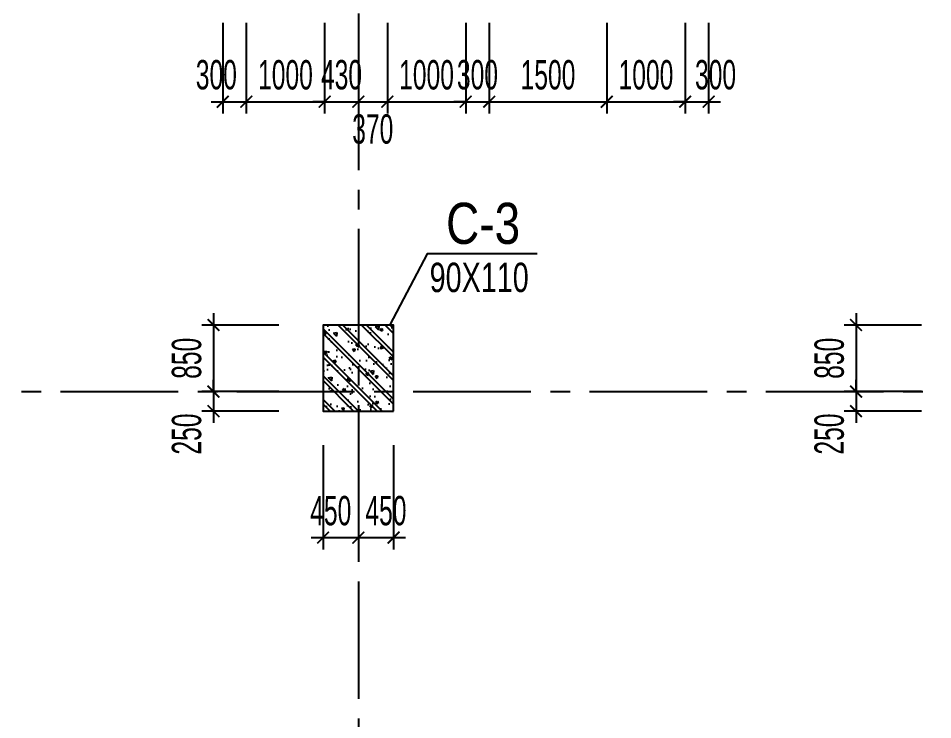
# Model space of a CAD drawing. Extents: x 1719887 to 1865417, y -150890 to 59748.
# Drawn here: x 1750081 to 1761749, y -11448 to -2493 of the extents above; entities that cross this region are included whole.
import ezdxf
from ezdxf.enums import TextEntityAlignment as Align

# ---------------------------------------------------------------- set-up
doc = ezdxf.new("R2010")
doc.units = 0
doc.header["$LTSCALE"] = 1000
doc.header["$MEASUREMENT"] = 0
doc.header["$PDMODE"] = 3
doc.linetypes.add('CENTER2', pattern=[1.125, 0.75, -0.125, 0.125, -0.125])
doc.layers.get('0').update_dxf_attribs({"linetype": 'CONTINUOUS'})
doc.layers.get('Defpoints').update_dxf_attribs({"linetype": 'CONTINUOUS'})
for name, color, linetype in [('CDC.01.AXIS', 160, 'CENTER2'), ('CDC.02.DIM', 1, 'CONTINUOUS'), ('CDC.05.STEEL', 4, 'CONTINUOUS'), ('CDC.06.TEXT', 2, 'CONTINUOUS'), ('CDC.10.HATCH', 9, 'CONTINUOUS'), ('CDC.11.NOTE', 8, 'CONTINUOUS')]:
    doc.layers.add(name, color=color, linetype=linetype)
doc.styles.add('ARIAL', font='arial.ttf', dxfattribs={"width": 0.6})
doc.dimstyles.new('D150', dxfattribs={"dimscale": 150, "dimtxt": 2.5, "dimasz": 1, "dimexe": 1, "dimexo": 0, "dimgap": 1, "dimtad": 1, "dimdec": 0, "dimdsep": 46, "dimtxsty": 'ARIAL', "dimblk": 'ARCHTICK', "dimcen": 1, "dimdle": 1, "dimclrd": 1, "dimclre": 1, "dimclrt": 2, "dimadec": 0, "dimazin": 0, "dimtfac": 0.00072, "dimtdec": 0, "dimtix": 1, "dimtmove": 2, "dimatfit": 3, "dimldrblk": 'ARCHTICK', "dimfxl": 1, "dimtolj": 1, "dimlwd": -1, "dimlwe": -1, "dimarcsym": 0})

# ---------------------------------------------------------------- blocks, each defined once
blk = doc.blocks.new('TH1')
at = {"layer": 'CDC.10.HATCH'}
h = blk.add_hatch(dxfattribs=at)
h.set_pattern_fill('CHAU-01', color=256, scale=50, style=0, pattern_type=2)
h.set_pattern_definition([(310, (-8250, -183495.4), (358.63009, 31.376067), [37.5, -412.5]), (5, (-8250, -183495.4), (-69.37567, -376.09607), [30, -330]), (259.5486, (-8220.1, -183492.77), (289.25469, -344.71977), [31.870095, -350.571056]), (313.8158, (-8250, -183595.4), (533.62052, 82.75951), [56.25, -618.75]), (263.3644, (-8205.53, -183588.5), (467.33135, -487.05894), [47.80514, -525.8565]), (8.8158, (-8250, -183595.4), (467.33097, -487.0593), [45, -495]), (339, (-8200, -183570.4), (298.453526, 201.309445), [37.5, -412.5]), (34, (-8200, -183570.4), (121.657666, -362.57502), [30, -330]), (288.5486, (-8175.13, -183553.6), (420.111314, -161.26525), [31.870095, -350.571056]), (322.5, (-8250, -183495.39), (6.079928, -166.446927), [0, -326, 0, -335, 0, -331.25]), (352.5, (-8250, -183495.39), (131.534769, -197.205856), [0, -191, 0, -318.5, 0, -126.25]), (32.5, (-8361.5, -183495.39), (266.911218, 11.277436), [0, -125, 0, -390, 0, -517.5]), (42.5, (-8411.5, -183495.39), (291.593085, -50.05249), [0, -162.5, 0, -259, 0, -367.5]), (315, (-8250, -183495.39), (-150.26019, -150.26019), []), (315, (-8250, -183556.64), (-150.26019, -150.26019), [])])
h.paths.add_polyline_path([(1757180, -103598), (1756730, -103598), (1756730, -103348), (1757180, -103348)])
h.paths.add_polyline_path([(1757180, -103348), (1756730, -103348), (1756730, -102498), (1757180, -102498)])
h.paths.add_polyline_path([(1757630, -103348), (1757180, -103348), (1757180, -102498), (1757630, -102498)])
h.paths.add_polyline_path([(1757630, -103598), (1757180, -103598), (1757180, -103348), (1757630, -103348)])
at = {"layer": 'CDC.01.AXIS', "ltscale": 2}
for p, q in [((1757180, -63021), (1757180, -119734)), ((1733131, -103348), (1840145, -103348))]:
    blk.add_line(p, q, dxfattribs=at)
at = {"layer": 'CDC.05.STEEL', "ltscale": 2000}
blk.add_lwpolyline([(1757630, -103598), (1757630, -102498), (1756730, -102498), (1756730, -103598)], close=True, dxfattribs=at)
blk = doc.blocks.new('_ARCHTICK')
at = {"color": 0, "linetype": 'ByBlock', "const_width": 0.15}
blk.add_lwpolyline([(-0.5, -0.5), (0.5, 0.5)], dxfattribs=at)
blk = doc.blocks.new('*D591')
at = {"layer": 'CDC.02.DIM', "color": 1, "transparency": 16777216}
for p, q in [((1753970, -7941), (1753970, -9273)), ((1754420, -7941), (1754420, -9273)), ((1753820, -9123), (1754570, -9123))]:
    blk.add_line(p, q, dxfattribs=at)
at = {"layer": 'Defpoints', "color": 0, "transparency": 16777216}
for p in [(1753970, -7941), (1754420, -7941), (1754420, -9123)]:
    blk.add_point(p, dxfattribs=at)
at = {"layer": 'CDC.02.DIM', "color": 1, "transparency": 16777216, "xscale": 150, "yscale": 150, "zscale": 150, "rotation": 180}
blk.add_blockref('_ARCHTICK', (1753970, -9123), dxfattribs=at)
at = {"layer": 'CDC.02.DIM', "color": 1, "transparency": 16777216, "xscale": 150, "yscale": 150, "zscale": 150}
blk.add_blockref('_ARCHTICK', (1754420, -9123), dxfattribs=at)
at = {"layer": 'CDC.02.DIM', "color": 2, "transparency": 16777216, "insert": (1754068, -8781), "char_height": 375, "attachment_point": 5, "style": 'ARIAL'}
blk.add_mtext('\\A1;450', dxfattribs=at)
blk = doc.blocks.new('*D592')
at = {"layer": 'CDC.02.DIM', "color": 1, "transparency": 16777216}
for p, q in [((1754420, -7941), (1754420, -9273)), ((1754870, -7941), (1754870, -9273)), ((1754270, -9123), (1755020, -9123))]:
    blk.add_line(p, q, dxfattribs=at)
at = {"layer": 'Defpoints', "color": 0, "transparency": 16777216}
for p in [(1754420, -7941), (1754870, -7941), (1754870, -9123)]:
    blk.add_point(p, dxfattribs=at)
at = {"layer": 'CDC.02.DIM', "color": 1, "transparency": 16777216, "xscale": 150, "yscale": 150, "zscale": 150, "rotation": 180}
blk.add_blockref('_ARCHTICK', (1754420, -9123), dxfattribs=at)
at = {"layer": 'CDC.02.DIM', "color": 1, "transparency": 16777216, "xscale": 150, "yscale": 150, "zscale": 150}
blk.add_blockref('_ARCHTICK', (1754870, -9123), dxfattribs=at)
at = {"layer": 'CDC.02.DIM', "color": 2, "transparency": 16777216, "insert": (1754772, -8781), "char_height": 375, "attachment_point": 5, "style": 'ARIAL'}
blk.add_mtext('\\A1;450', dxfattribs=at)
blk = doc.blocks.new('*D701')
at = {"layer": 'CDC.02.DIM', "color": 1, "transparency": 16777216}
for p, q in [((1752690, -2551), (1752690, -3708)), ((1752990, -2551), (1752990, -3708)), ((1752540, -3558), (1753140, -3558))]:
    blk.add_line(p, q, dxfattribs=at)
at = {"layer": 'Defpoints', "color": 0, "transparency": 16777216}
for p in [(1752690, -2551), (1752990, -2551), (1752990, -3558)]:
    blk.add_point(p, dxfattribs=at)
at = {"layer": 'CDC.02.DIM', "color": 1, "transparency": 16777216, "xscale": 150, "yscale": 150, "zscale": 150, "rotation": 180}
blk.add_blockref('_ARCHTICK', (1752690, -3558), dxfattribs=at)
at = {"layer": 'CDC.02.DIM', "color": 1, "transparency": 16777216, "xscale": 150, "yscale": 150, "zscale": 150}
blk.add_blockref('_ARCHTICK', (1752990, -3558), dxfattribs=at)
at = {"layer": 'CDC.02.DIM', "color": 2, "transparency": 16777216, "insert": (1752608, -3216), "char_height": 375, "attachment_point": 5, "style": 'ARIAL'}
blk.add_mtext('\\A1;300', dxfattribs=at)
blk = doc.blocks.new('*D702')
at = {"layer": 'CDC.02.DIM', "color": 1, "transparency": 16777216}
for p, q in [((1752990, -2551), (1752990, -3708)), ((1753990, -2551), (1753990, -3708)), ((1752840, -3558), (1754140, -3558))]:
    blk.add_line(p, q, dxfattribs=at)
at = {"layer": 'Defpoints', "color": 0, "transparency": 16777216}
for p in [(1752990, -2551), (1753990, -2551), (1753990, -3558)]:
    blk.add_point(p, dxfattribs=at)
at = {"layer": 'CDC.02.DIM', "color": 1, "transparency": 16777216, "xscale": 150, "yscale": 150, "zscale": 150, "rotation": 180}
blk.add_blockref('_ARCHTICK', (1752990, -3558), dxfattribs=at)
at = {"layer": 'CDC.02.DIM', "color": 1, "transparency": 16777216, "xscale": 150, "yscale": 150, "zscale": 150}
blk.add_blockref('_ARCHTICK', (1753990, -3558), dxfattribs=at)
at = {"layer": 'CDC.02.DIM', "color": 2, "transparency": 16777216, "insert": (1753490, -3217), "char_height": 375, "attachment_point": 5, "style": 'ARIAL'}
blk.add_mtext('\\A1;1000', dxfattribs=at)
blk = doc.blocks.new('*D703')
at = {"layer": 'CDC.02.DIM', "color": 1, "transparency": 16777216}
for p, q in [((1753990, -2551), (1753990, -3708)), ((1754420, -2551), (1754420, -3708)), ((1753990, -3558), (1753840, -3558)), ((1753990, -3558), (1754420, -3558)), ((1754420, -3558), (1754570, -3558))]:
    blk.add_line(p, q, dxfattribs=at)
at = {"layer": 'Defpoints', "color": 0, "transparency": 16777216}
for p in [(1753990, -2551), (1754420, -2551), (1754420, -3558)]:
    blk.add_point(p, dxfattribs=at)
at = {"layer": 'CDC.02.DIM', "color": 1, "transparency": 16777216, "xscale": 150, "yscale": 150, "zscale": 150}
blk.add_blockref('_ARCHTICK', (1753990, -3558), dxfattribs=at)
at = {"layer": 'CDC.02.DIM', "color": 1, "transparency": 16777216, "xscale": 150, "yscale": 150, "zscale": 150, "rotation": 180}
blk.add_blockref('_ARCHTICK', (1754420, -3558), dxfattribs=at)
at = {"layer": 'CDC.02.DIM', "color": 2, "transparency": 16777216, "insert": (1754205, -3216), "char_height": 375, "attachment_point": 5, "style": 'ARIAL'}
blk.add_mtext('\\A1;430', dxfattribs=at)
blk = doc.blocks.new('*D704')
at = {"layer": 'CDC.02.DIM', "color": 1, "transparency": 16777216}
for p, q in [((1754420, -2551), (1754420, -3708)), ((1754790, -2551), (1754790, -3708)), ((1754270, -3558), (1754940, -3558))]:
    blk.add_line(p, q, dxfattribs=at)
at = {"layer": 'Defpoints', "color": 0, "transparency": 16777216}
for p in [(1754420, -2551), (1754790, -2551), (1754790, -3558)]:
    blk.add_point(p, dxfattribs=at)
at = {"layer": 'CDC.02.DIM', "color": 1, "transparency": 16777216, "xscale": 150, "yscale": 150, "zscale": 150, "rotation": 180}
blk.add_blockref('_ARCHTICK', (1754420, -3558), dxfattribs=at)
at = {"layer": 'CDC.02.DIM', "color": 1, "transparency": 16777216, "xscale": 150, "yscale": 150, "zscale": 150}
blk.add_blockref('_ARCHTICK', (1754790, -3558), dxfattribs=at)
at = {"layer": 'CDC.02.DIM', "color": 2, "transparency": 16777216, "insert": (1754604, -3909), "char_height": 375, "attachment_point": 5, "style": 'ARIAL'}
blk.add_mtext('\\A1;370', dxfattribs=at)
blk = doc.blocks.new('*D705')
at = {"layer": 'CDC.02.DIM', "color": 1, "transparency": 16777216}
for p, q in [((1754790, -2551), (1754790, -3708)), ((1755790, -2551), (1755790, -3708)), ((1754640, -3558), (1755940, -3558))]:
    blk.add_line(p, q, dxfattribs=at)
at = {"layer": 'Defpoints', "color": 0, "transparency": 16777216}
for p in [(1754790, -2551), (1755790, -2551), (1755790, -3558)]:
    blk.add_point(p, dxfattribs=at)
at = {"layer": 'CDC.02.DIM', "color": 1, "transparency": 16777216, "xscale": 150, "yscale": 150, "zscale": 150, "rotation": 180}
blk.add_blockref('_ARCHTICK', (1754790, -3558), dxfattribs=at)
at = {"layer": 'CDC.02.DIM', "color": 1, "transparency": 16777216, "xscale": 150, "yscale": 150, "zscale": 150}
blk.add_blockref('_ARCHTICK', (1755790, -3558), dxfattribs=at)
at = {"layer": 'CDC.02.DIM', "color": 2, "transparency": 16777216, "insert": (1755290, -3217), "char_height": 375, "attachment_point": 5, "style": 'ARIAL'}
blk.add_mtext('\\A1;1000', dxfattribs=at)
blk = doc.blocks.new('*D706')
at = {"layer": 'CDC.02.DIM', "color": 1, "transparency": 16777216}
for p, q in [((1755790, -2551), (1755790, -3708)), ((1756090, -2551), (1756090, -3708)), ((1755790, -3558), (1755640, -3558)), ((1755790, -3558), (1756090, -3558)), ((1756090, -3558), (1756240, -3558))]:
    blk.add_line(p, q, dxfattribs=at)
at = {"layer": 'Defpoints', "color": 0, "transparency": 16777216}
for p in [(1755790, -2551), (1756090, -2551), (1756090, -3558)]:
    blk.add_point(p, dxfattribs=at)
at = {"layer": 'CDC.02.DIM', "color": 1, "transparency": 16777216, "xscale": 150, "yscale": 150, "zscale": 150}
blk.add_blockref('_ARCHTICK', (1755790, -3558), dxfattribs=at)
at = {"layer": 'CDC.02.DIM', "color": 1, "transparency": 16777216, "xscale": 150, "yscale": 150, "zscale": 150, "rotation": 180}
blk.add_blockref('_ARCHTICK', (1756090, -3558), dxfattribs=at)
at = {"layer": 'CDC.02.DIM', "color": 2, "transparency": 16777216, "insert": (1755940, -3216), "char_height": 375, "attachment_point": 5, "style": 'ARIAL'}
blk.add_mtext('\\A1;300', dxfattribs=at)
blk = doc.blocks.new('*D707')
at = {"layer": 'CDC.02.DIM', "color": 1, "transparency": 16777216}
for p, q in [((1756090, -2551), (1756090, -3708)), ((1757590, -2551), (1757590, -3708)), ((1755940, -3558), (1757740, -3558))]:
    blk.add_line(p, q, dxfattribs=at)
at = {"layer": 'Defpoints', "color": 0, "transparency": 16777216}
for p in [(1756090, -2551), (1757590, -2551), (1757590, -3558)]:
    blk.add_point(p, dxfattribs=at)
at = {"layer": 'CDC.02.DIM', "color": 1, "transparency": 16777216, "xscale": 150, "yscale": 150, "zscale": 150, "rotation": 180}
blk.add_blockref('_ARCHTICK', (1756090, -3558), dxfattribs=at)
at = {"layer": 'CDC.02.DIM', "color": 1, "transparency": 16777216, "xscale": 150, "yscale": 150, "zscale": 150}
blk.add_blockref('_ARCHTICK', (1757590, -3558), dxfattribs=at)
at = {"layer": 'CDC.02.DIM', "color": 2, "transparency": 16777216, "insert": (1756840, -3217), "char_height": 375, "attachment_point": 5, "style": 'ARIAL'}
blk.add_mtext('\\A1;1500', dxfattribs=at)
blk = doc.blocks.new('*D708')
at = {"layer": 'CDC.02.DIM', "color": 1, "transparency": 16777216}
for p, q in [((1757590, -2551), (1757590, -3708)), ((1758590, -2551), (1758590, -3708)), ((1757440, -3558), (1758740, -3558))]:
    blk.add_line(p, q, dxfattribs=at)
at = {"layer": 'Defpoints', "color": 0, "transparency": 16777216}
for p in [(1757590, -2551), (1758590, -2551), (1758590, -3558)]:
    blk.add_point(p, dxfattribs=at)
at = {"layer": 'CDC.02.DIM', "color": 1, "transparency": 16777216, "xscale": 150, "yscale": 150, "zscale": 150, "rotation": 180}
blk.add_blockref('_ARCHTICK', (1757590, -3558), dxfattribs=at)
at = {"layer": 'CDC.02.DIM', "color": 1, "transparency": 16777216, "xscale": 150, "yscale": 150, "zscale": 150}
blk.add_blockref('_ARCHTICK', (1758590, -3558), dxfattribs=at)
at = {"layer": 'CDC.02.DIM', "color": 2, "transparency": 16777216, "insert": (1758090, -3217), "char_height": 375, "attachment_point": 5, "style": 'ARIAL'}
blk.add_mtext('\\A1;1000', dxfattribs=at)
blk = doc.blocks.new('*D709')
at = {"layer": 'CDC.02.DIM', "color": 1, "transparency": 16777216}
for p, q in [((1758590, -2551), (1758590, -3708)), ((1758890, -2551), (1758890, -3708)), ((1758590, -3558), (1758440, -3558)), ((1758590, -3558), (1758890, -3558)), ((1758890, -3558), (1759040, -3558))]:
    blk.add_line(p, q, dxfattribs=at)
at = {"layer": 'Defpoints', "color": 0, "transparency": 16777216}
for p in [(1758590, -2551), (1758890, -2551), (1758890, -3558)]:
    blk.add_point(p, dxfattribs=at)
at = {"layer": 'CDC.02.DIM', "color": 1, "transparency": 16777216, "xscale": 150, "yscale": 150, "zscale": 150}
blk.add_blockref('_ARCHTICK', (1758590, -3558), dxfattribs=at)
at = {"layer": 'CDC.02.DIM', "color": 1, "transparency": 16777216, "xscale": 150, "yscale": 150, "zscale": 150, "rotation": 180}
blk.add_blockref('_ARCHTICK', (1758890, -3558), dxfattribs=at)
at = {"layer": 'CDC.02.DIM', "color": 2, "transparency": 16777216, "insert": (1758978, -3216), "char_height": 375, "attachment_point": 5, "style": 'ARIAL'}
blk.add_mtext('\\A1;300', dxfattribs=at)
blk = doc.blocks.new('*D785')
at = {"layer": 'CDC.02.DIM', "color": 1, "transparency": 16777216}
for p, q in [((1752571, -6259), (1752571, -7409)), ((1753406, -6409), (1752421, -6409)), ((1753406, -7259), (1752421, -7259))]:
    blk.add_line(p, q, dxfattribs=at)
at = {"layer": 'Defpoints', "color": 0, "transparency": 16777216}
for p in [(1753406, -6409), (1752571, -7259), (1753406, -7259)]:
    blk.add_point(p, dxfattribs=at)
at = {"layer": 'CDC.02.DIM', "color": 1, "transparency": 16777216, "xscale": 150, "yscale": 150, "zscale": 150}
for p, rotation in [((1752571, -6409), 90), ((1752571, -7259), 270)]:
    blk.add_blockref('_ARCHTICK', p, dxfattribs=dict(at, rotation=rotation))
at = {"layer": 'CDC.02.DIM', "color": 2, "transparency": 16777216, "insert": (1752230, -6834), "char_height": 375, "attachment_point": 5, "rotation": 90, "style": 'ARIAL'}
blk.add_mtext('\\A1;850', dxfattribs=at)
blk = doc.blocks.new('*D786')
at = {"layer": 'CDC.02.DIM', "color": 1, "transparency": 16777216}
for p, q in [((1752571, -7259), (1752571, -7109)), ((1753406, -7259), (1752421, -7259)), ((1752571, -7259), (1752571, -7509)), ((1753406, -7509), (1752421, -7509)), ((1752571, -7509), (1752571, -7659))]:
    blk.add_line(p, q, dxfattribs=at)
at = {"layer": 'Defpoints', "color": 0, "transparency": 16777216}
for p in [(1753406, -7259), (1752571, -7509), (1753406, -7509)]:
    blk.add_point(p, dxfattribs=at)
at = {"layer": 'CDC.02.DIM', "color": 1, "transparency": 16777216, "xscale": 150, "yscale": 150, "zscale": 150}
for p, rotation in [((1752571, -7259), 270), ((1752571, -7509), 90)]:
    blk.add_blockref('_ARCHTICK', p, dxfattribs=dict(at, rotation=rotation))
at = {"layer": 'CDC.02.DIM', "color": 2, "transparency": 16777216, "insert": (1752230, -7801), "char_height": 375, "attachment_point": 5, "rotation": 90, "style": 'ARIAL'}
blk.add_mtext('\\A1;250', dxfattribs=at)
blk = doc.blocks.new('*D790')
at = {"layer": 'CDC.02.DIM', "color": 1, "transparency": 16777216}
for p, q in [((1760771, -6259), (1760771, -7409)), ((1761606, -6409), (1760621, -6409)), ((1761606, -7259), (1760621, -7259))]:
    blk.add_line(p, q, dxfattribs=at)
at = {"layer": 'Defpoints', "color": 0, "transparency": 16777216}
for p in [(1761606, -6409), (1760771, -7259), (1761606, -7259)]:
    blk.add_point(p, dxfattribs=at)
at = {"layer": 'CDC.02.DIM', "color": 1, "transparency": 16777216, "xscale": 150, "yscale": 150, "zscale": 150}
for p, rotation in [((1760771, -6409), 90), ((1760771, -7259), 270)]:
    blk.add_blockref('_ARCHTICK', p, dxfattribs=dict(at, rotation=rotation))
at = {"layer": 'CDC.02.DIM', "color": 2, "transparency": 16777216, "insert": (1760430, -6834), "char_height": 375, "attachment_point": 5, "rotation": 90, "style": 'ARIAL'}
blk.add_mtext('\\A1;850', dxfattribs=at)
blk = doc.blocks.new('*D791')
at = {"layer": 'CDC.02.DIM', "color": 1, "transparency": 16777216}
for p, q in [((1760771, -7259), (1760771, -7109)), ((1761606, -7259), (1760621, -7259)), ((1760771, -7259), (1760771, -7509)), ((1761606, -7509), (1760621, -7509)), ((1760771, -7509), (1760771, -7659))]:
    blk.add_line(p, q, dxfattribs=at)
at = {"layer": 'Defpoints', "color": 0, "transparency": 16777216}
for p in [(1761606, -7259), (1760771, -7509), (1761606, -7509)]:
    blk.add_point(p, dxfattribs=at)
at = {"layer": 'CDC.02.DIM', "color": 1, "transparency": 16777216, "xscale": 150, "yscale": 150, "zscale": 150}
for p, rotation in [((1760771, -7259), 270), ((1760771, -7509), 90)]:
    blk.add_blockref('_ARCHTICK', p, dxfattribs=dict(at, rotation=rotation))
at = {"layer": 'CDC.02.DIM', "color": 2, "transparency": 16777216, "insert": (1760430, -7801), "char_height": 375, "attachment_point": 5, "rotation": 90, "style": 'ARIAL'}
blk.add_mtext('\\A1;250', dxfattribs=at)

msp = doc.modelspace()

# ---------------------------------------------------------------- linework, layer by layer
at = {"layer": 'CDC.11.NOTE'}
msp.add_lwpolyline([(1756701, -5501.2), (1755296.2, -5501.2), (1754820.3, -6408.7)], dxfattribs=at)

# ---------------------------------------------------------------- block references
at = {"layer": 'CDC.10.HATCH'}
msp.add_blockref('TH1', (-2759.9, 96088.6), dxfattribs=at)

# ---------------------------------------------------------------- texts
at = {"layer": 'CDC.06.TEXT', "style": 'ARIAL'}
for s, height, width, p in [('C-3', 525, 0.8, (1756012, -5111)), ('90X110', 375, 0.7, (1755962, -5801.2))]:
    msp.add_text(s, height=height, dxfattribs=dict(at, width=width)).set_placement(p, align=Align.MIDDLE_CENTER)

# ---------------------------------------------------------------- dimensions: what is measured, and where the dimension line sits
at = {"layer": 'CDC.02.DIM'}
for base, p1, p2, picture, middle in [((1752989.9, -3558.1), (1752689.9, -2551.2), (1752989.9, -2551.2), '*D701', (1752608, -3216.5)), ((1754789.9, -3558.1), (1754419.9, -2551.2), (1754789.9, -2551.2), '*D704', (1754604.4, -3908.9)), ((1758889.8, -3558.1), (1758589.8, -2551.2), (1758889.8, -2551.2), '*D709', (1758978, -3216.5)), ((1754419.9, -9122.8), (1753969.9, -7941.2), (1754419.9, -7941.2), '*D591', (1754067.8, -8781.4)), ((1754869.9, -9122.8), (1754419.9, -7941.2), (1754869.9, -7941.2), '*D592', (1754772, -8781.4))]:
    dim = msp.add_linear_dim(base=base, p1=p1, p2=p2, dimstyle='D150', dxfattribs=at)
    dim.commit()
    dim.dimension.update_dxf_attribs({"geometry": picture, "text_midpoint": middle, "dimtype": 160})
for base, p1, p2, picture, middle in [((1753990, -3558.1), (1752989.9, -2551.2), (1753990, -2551.2), '*D702', (1753489.9, -3216.6)), ((1754419.9, -3558.1), (1753990, -2551.2), (1754419.9, -2551.2), '*D703', (1754204.9, -3216.5)), ((1755789.9, -3558.1), (1754789.9, -2551.2), (1755789.9, -2551.2), '*D705', (1755289.9, -3216.6)), ((1756089.9, -3558.1), (1755789.9, -2551.2), (1756089.9, -2551.2), '*D706', (1755939.9, -3216.5)), ((1757589.9, -3558.1), (1756089.9, -2551.2), (1757589.9, -2551.2), '*D707', (1756839.9, -3216.6)), ((1758589.8, -3558.1), (1757589.9, -2551.2), (1758589.8, -2551.2), '*D708', (1758089.9, -3216.6))]:
    dim = msp.add_linear_dim(base=base, p1=p1, p2=p2, dimstyle='D150', dxfattribs=at)
    dim.commit()
    dim.dimension.update_dxf_attribs({"geometry": picture, "text_midpoint": middle})
for base, p1, p2, picture, middle in [((1752571.3, -7259.1), (1753406, -6409.2), (1753406, -7259.1), '*D785', (1752229.9, -6834.1)), ((1760771.3, -7259.1), (1761606, -6409.2), (1761606, -7259.1), '*D790', (1760429.8, -6834.1))]:
    dim = msp.add_linear_dim(base=base, p1=p1, p2=p2, angle=90, dimstyle='D150', dxfattribs=at)
    dim.commit()
    dim.dimension.update_dxf_attribs({"geometry": picture, "text_midpoint": middle})
for base, p1, p2, picture, middle in [((1752571.3, -7509.2), (1753406, -7259.1), (1753406, -7509.2), '*D786', (1752229.9, -7800.8)), ((1760771.3, -7509.2), (1761606, -7259.1), (1761606, -7509.2), '*D791', (1760429.8, -7800.8))]:
    dim = msp.add_linear_dim(base=base, p1=p1, p2=p2, angle=90, dimstyle='D150', dxfattribs=at)
    dim.commit()
    dim.dimension.update_dxf_attribs({"geometry": picture, "text_midpoint": middle, "dimtype": 160})

doc.saveas('drawing.dxf')
